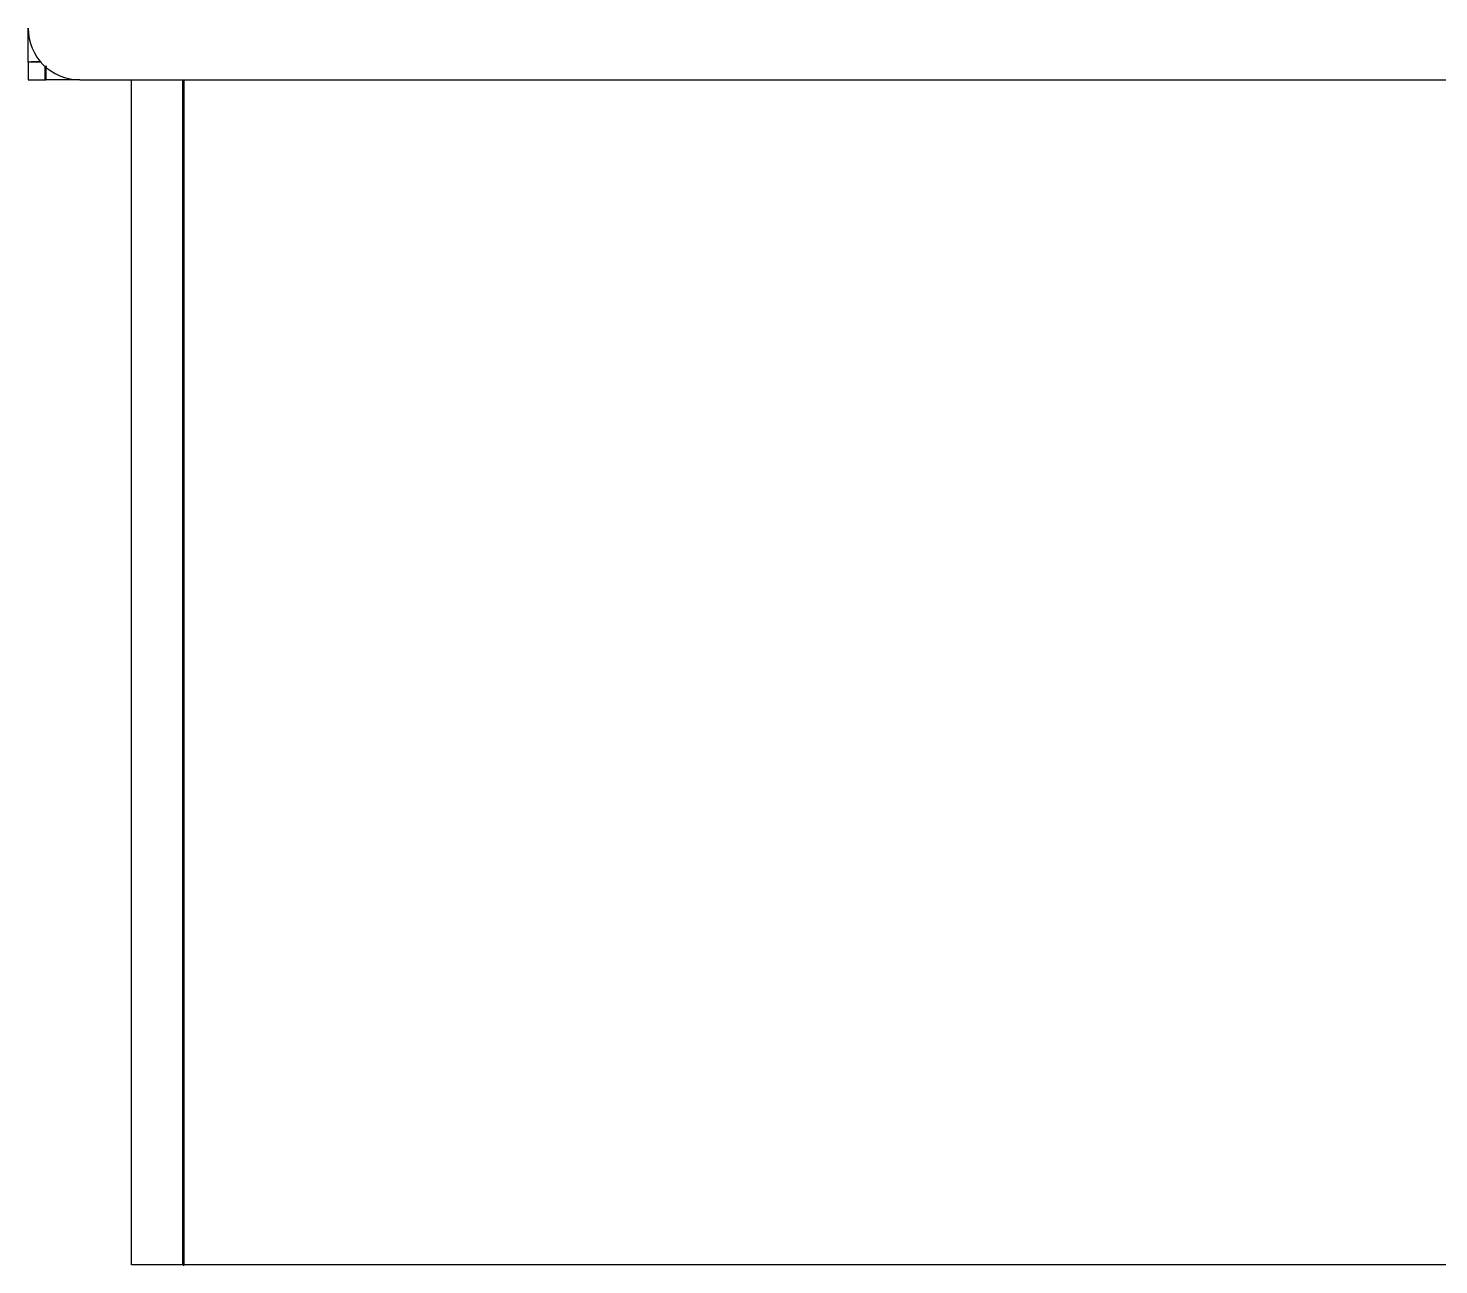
# Model space of a CAD drawing. Header units: millimetres. Extents: x 1152 to 6701, y 651 to 3284.
# Drawn here: x 1151.8 to 1288.5, y 815.6 to 935.4 of the extents above; entities that cross this region are included whole.
import ezdxf

# ---------------------------------------------------------------- set-up
doc = ezdxf.new("R2010")
doc.units = ezdxf.units.MM
doc.layers.add('SLD-0', color=7, linetype='Continuous')

msp = doc.modelspace()

# ---------------------------------------------------------------- linework, layer by layer
at = {"layer": 'SLD-0', "color": 7, "linetype": 'Continuous', "lineweight": 25}
for p, q in [((1151.83, 932.15), (1151.83, 935.45)), ((1151.83, 932.15), (1151.83, 930.45)), ((1153.08, 932.15), (1151.83, 932.15)), ((1153.43, 931.79), (1153.43, 930.45)), ((1153.53, 931.7), (1153.53, 930.45)), ((1151.83, 930.45), (1153.43, 930.45)), ((1153.43, 930.45), (1153.53, 930.45)), ((1156.83, 930.45), (1153.53, 930.45)), ((1156.83, 930.45), (3744.82, 930.45)), ((1161.83, 815.64), (1161.83, 930.45)), ((1166.82, 815.64), (1166.82, 930.45)), ((1166.92, 930.45), (1166.92, 815.64)), ((1166.82, 815.64), (1161.83, 815.64)), ((1506.46, 815.64), (1166.92, 815.64)), ((1166.92, 815.54), (1166.92, 815.64))]:
    msp.add_line(p, q, dxfattribs=at)
msp.add_arc((1156.83, 935.45), 5, 180, 270, dxfattribs=at)
for points, knots in [([(1153.07, 932.21), (1153.01, 932.21), (1152.72, 932.2), (1152.31, 932.19), (1151.91, 932.17), (1151.86, 932.16), (1151.83, 932.15)], [0, 0, 0, 0, 0.087961, 0.391991, 0.695989, 1, 1, 1, 1]), ([(1153.53, 930.45), (1153.54, 930.48), (1153.55, 930.53), (1153.57, 930.92), (1153.58, 931.38), (1153.59, 931.7), (1153.59, 931.8)], [0, 0, 0, 0, 0.289554, 0.5791, 0.868655, 1, 1, 1, 1])]:
    msp.add_open_spline(points, degree=3, knots=knots, dxfattribs=at)

doc.saveas('drawing.dxf')
